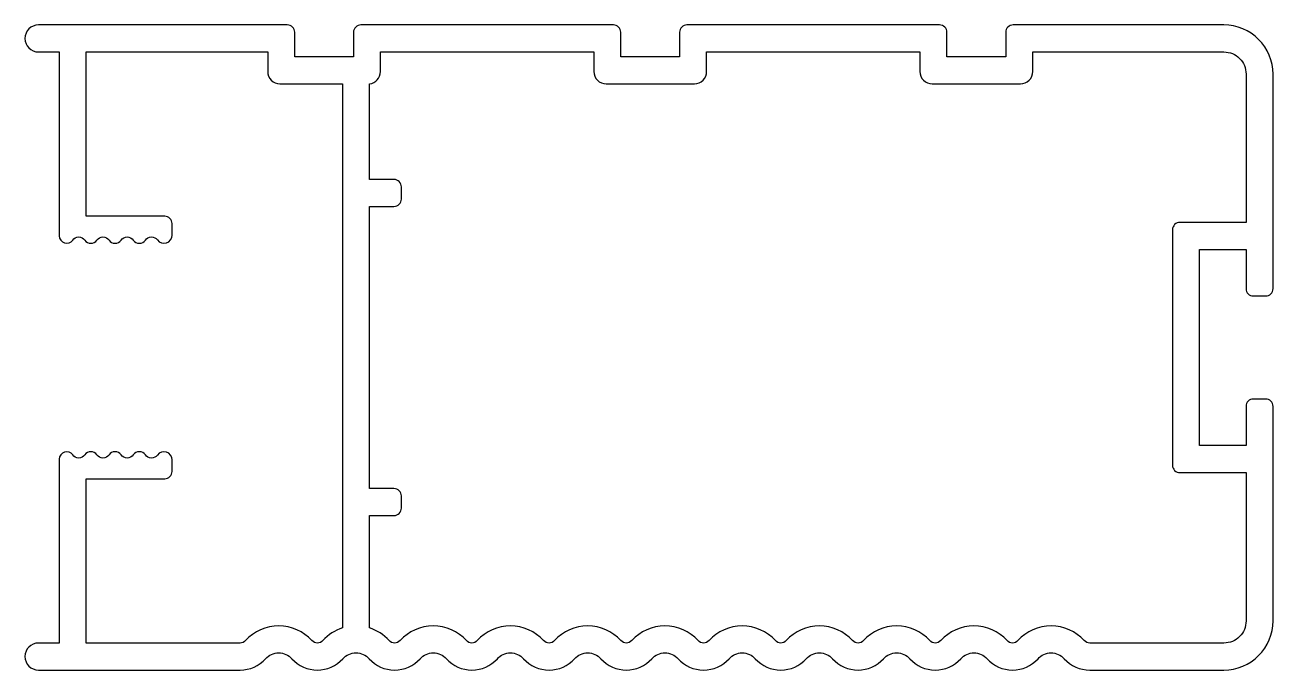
# Model space of a CAD drawing. Extents: x 844.4 to 895.3, y 751.1 to 777.4.
import ezdxf

# ---------------------------------------------------------------- set-up
doc = ezdxf.new("R2010")
doc.units = 0
doc.layers.get('0').update_dxf_attribs({"linetype": 'CONTINUOUS'})

msp = doc.modelspace()

# ---------------------------------------------------------------- linework, layer by layer
for points in [[(884.728, 777.367, 0.414214), (884.428, 777.067), (884.428, 776.067), (882.028, 776.067), (882.028, 777.067, 0.414214), (881.728, 777.367), (871.428, 777.367, 0.414214), (871.128, 777.067), (871.128, 776.067), (868.728, 776.067), (868.728, 777.067, 0.414214), (868.428, 777.367), (858.128, 777.367, 0.414214), (857.828, 777.067), (857.828, 776.067), (855.428, 776.067), (855.428, 777.067, 0.414214), (855.128, 777.367), (844.978, 777.367, 1), (844.978, 776.267), (845.828, 776.267), (845.828, 768.767, 0.735796), (846.375, 768.596, -0.52481), (846.869, 768.596, 0.52481), (847.363, 768.596, -0.52481), (847.857, 768.596, 0.52481), (848.35, 768.596, -0.52481), (848.844, 768.596, 0.52481), (849.338, 768.596, -0.51607), (849.827, 768.603, 0.725248), (850.428, 768.8), (850.428, 769.267, 0.414214), (850.128, 769.567), (846.928, 769.567), (846.928, 776.267), (854.328, 776.267), (854.328, 775.467, 0.414214), (854.828, 774.967), (857.378, 774.967), (857.378, 752.782, 0.133224), (856.576, 752.266, -0.444444), (856.131, 752.266, 0.444444), (853.426, 752.266, -0.212214), (853.203, 752.167), (846.928, 752.167), (846.928, 758.867), (850.128, 758.867, 0.414214), (850.428, 759.167), (850.428, 759.634, 0.725248), (849.827, 759.831, -0.51607), (849.338, 759.837, 0.52481), (848.844, 759.837, -0.52481), (848.35, 759.837, 0.52481), (847.857, 759.837, -0.52481), (847.363, 759.837, 0.52481), (846.869, 759.837, -0.52481), (846.375, 759.837, 0.735796), (845.828, 759.667), (845.828, 752.167), (844.978, 752.167, 1), (844.978, 751.067), (853.203, 751.067, 0.212214), (854.243, 751.529, -0.444444), (855.314, 751.529, 0.444444), (857.393, 751.529, -0.444444), (858.464, 751.529, 0.444444), (860.543, 751.529, -0.444444), (861.614, 751.529, 0.444444), (863.693, 751.529, -0.444444), (864.764, 751.529, 0.444444), (866.843, 751.529, -0.444444), (867.914, 751.529, 0.444444), (869.993, 751.529, -0.444444), (871.064, 751.529, 0.444444), (873.143, 751.529, -0.444444), (874.214, 751.529, 0.444444), (876.293, 751.529, -0.444444), (877.364, 751.529, 0.444444), (879.443, 751.529, -0.444444), (880.514, 751.529, 0.444444), (882.593, 751.529, -0.444444), (883.664, 751.529, 0.444444), (885.743, 751.529, -0.444444), (886.814, 751.529, 0.212214), (887.853, 751.067), (893.328, 751.067, 0.414214), (895.328, 753.067), (895.328, 761.817, 0.414214), (895.028, 762.117), (894.528, 762.117, 0.414214), (894.228, 761.817), (894.228, 760.217), (892.328, 760.217), (892.328, 768.217), (894.228, 768.217), (894.228, 766.617, 0.414214), (894.528, 766.317), (895.028, 766.317, 0.414214), (895.328, 766.617), (895.328, 775.367, 0.414214), (893.328, 777.367)], [(893.328, 776.267, -0.414214), (894.228, 775.367), (894.228, 769.317), (891.528, 769.317, 0.414214), (891.228, 769.017), (891.228, 759.417, 0.414214), (891.528, 759.117), (894.228, 759.117), (894.228, 753.067, -0.414214), (893.328, 752.167), (887.853, 752.167, -0.212214), (887.631, 752.266, 0.444444), (884.926, 752.266, -0.444444), (884.481, 752.266, 0.444444), (881.776, 752.266, -0.444444), (881.331, 752.266, 0.444444), (878.626, 752.266, -0.444444), (878.181, 752.266, 0.444444), (875.476, 752.266, -0.444444), (875.031, 752.266, 0.444444), (872.326, 752.266, -0.444444), (871.881, 752.266, 0.444444), (869.176, 752.266, -0.444444), (868.731, 752.266, 0.444444), (866.026, 752.266, -0.444444), (865.581, 752.266, 0.444444), (862.876, 752.266, -0.444444), (862.431, 752.266, 0.444444), (859.726, 752.266, -0.444444), (859.281, 752.266, 0.133224), (858.478, 752.782), (858.478, 757.367), (859.478, 757.367, 0.414214), (859.778, 757.667), (859.778, 758.167, 0.414214), (859.478, 758.467), (858.478, 758.467), (858.478, 769.967), (859.478, 769.967, 0.414214), (859.778, 770.267), (859.778, 770.767, 0.414214), (859.478, 771.067), (858.478, 771.067), (858.478, 774.969, 0.38517), (858.928, 775.467), (858.928, 776.267), (867.628, 776.267), (867.628, 775.467, 0.414214), (868.128, 774.967), (871.728, 774.967, 0.414214), (872.228, 775.467), (872.228, 776.267), (880.928, 776.267), (880.928, 775.467, 0.414214), (881.428, 774.967), (885.028, 774.967, 0.414214), (885.528, 775.467), (885.528, 776.267)]]:
    msp.add_lwpolyline(points, format="xyb", close=True)

doc.saveas('drawing.dxf')
